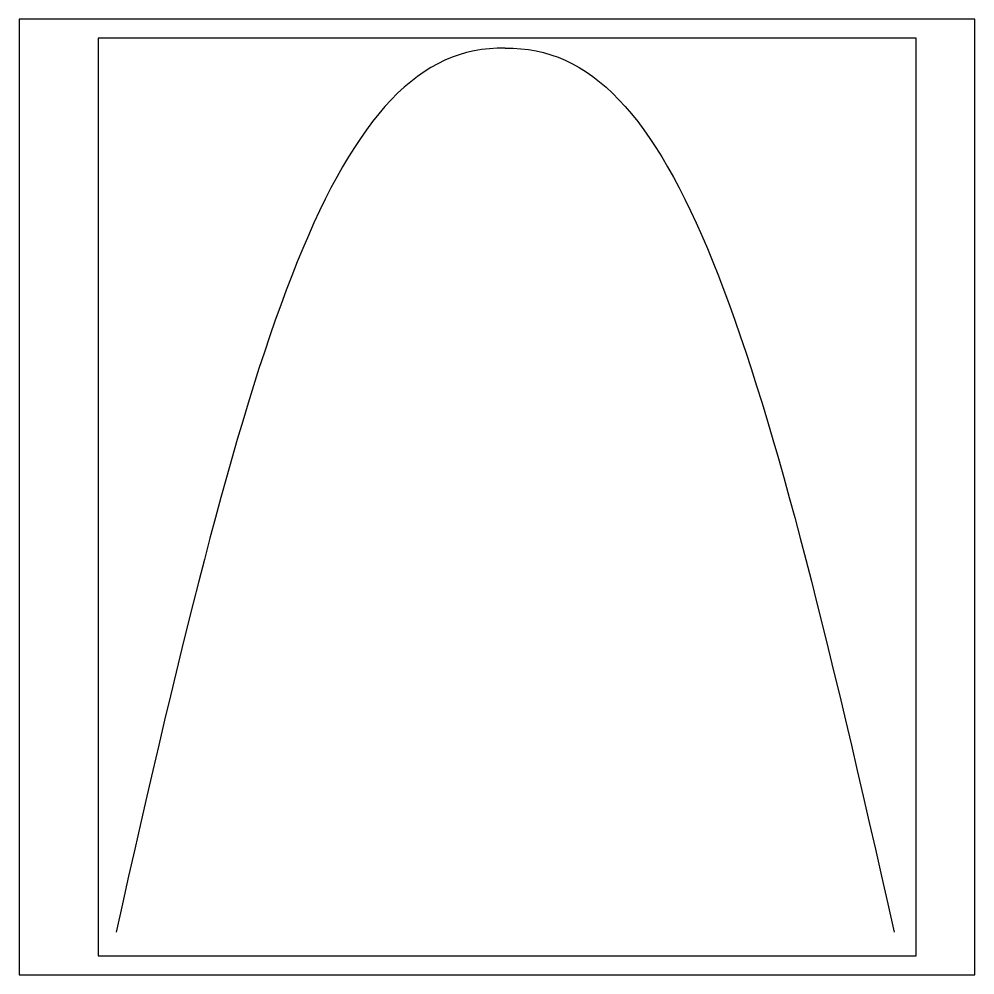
# Model space of a CAD drawing. Header units: millimetres. Extents: x 0 to 1000, y 0 to 1000.
import ezdxf

# ---------------------------------------------------------------- set-up
doc = ezdxf.new("R2010")
doc.units = ezdxf.units.MM
doc.layers.get('0').update_dxf_attribs({"color": 2})
doc.layers.add('1', color=1, linetype='Continuous')
doc.layers.add('2', color=7, linetype='Continuous')

msp = doc.modelspace()

# ---------------------------------------------------------------- linework, layer by layer
at = {"color": 2}
msp.add_lwpolyline([(0, 0), (1000, 0), (1000, 1000), (0, 1000)], close=True, dxfattribs=at)
at = {"layer": '1', "color": 1}
for p, q in [((938.4, 980), (82.8, 980)), ((82.8, 980), (82.8, 20)), ((938.4, 20), (938.4, 980)), ((82.8, 20), (938.4, 20))]:
    msp.add_line(p, q, dxfattribs=at)
at = {"layer": '2'}
for points in [[(508.5, 969.6), (329.7, 973.3), (242.9, 677.6), (101.5, 44.8)], [(508.5, 969.6), (687.2, 973.3), (774, 677.6), (915.4, 44.8)]]:
    msp.add_open_spline(points, degree=3, dxfattribs=at)

doc.saveas('drawing.dxf')
